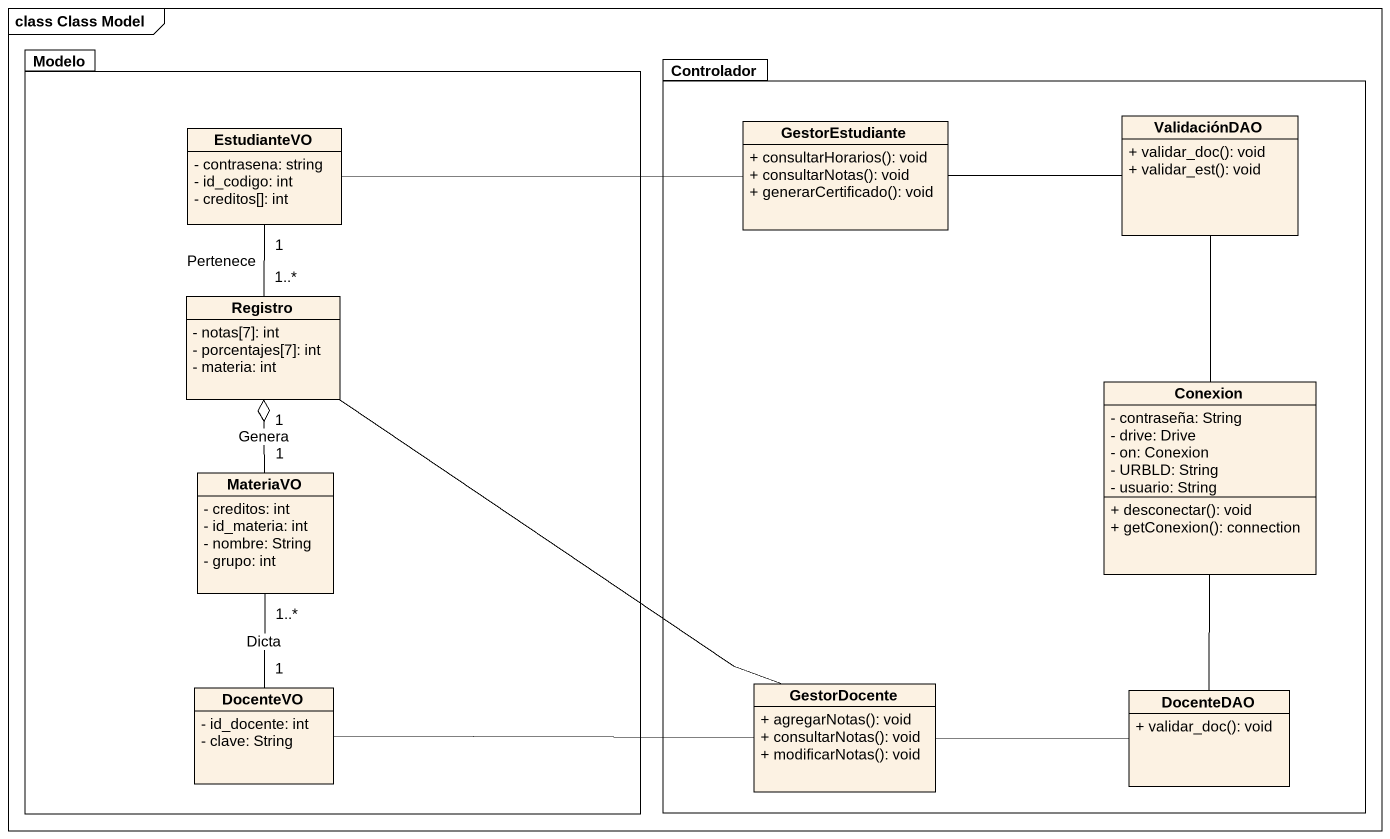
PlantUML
@startuml
mainframe class Class Model
hide circle
hide empty members
skinparam classAttributeIconSize 0
package Modelo {
  class EstudianteVO {
    - contrasena: string
    - id_codigo: int
    - creditos[]: int
  }
  class Registro {
    - notas[7]: int
    - porcentajes[7]: int
    - materia: int
  }
  class MateriaVO {
    - creditos: int
    - id_materia: int
    - nombre: String
    - grupo: int
  }
  class DocenteVO {
    - id_docente: int
    - clave: String
  }
}
package Controlador {
  class ValidaciónDAO {
    + validar_doc(): void
    + validar_est(): void
  }
  class GestorEstudiante {
    + consultarHorarios(): void
    + consultarNotas(): void
    + generarCertificado(): void
  }
  class Conexion {
    - contraseña: String
    - drive: Drive
    - on: Conexion
    - URBLD: String
    - usuario: String
    + desconectar(): void
    + getConexion(): connection
  }
  class GestorDocente {
    + agregarNotas(): void
    + consultarNotas(): void
    + modificarNotas(): void
  }
  class DocenteDAO {
    + validar_doc(): void
  }
}
ValidaciónDAO -left- GestorEstudiante
ValidaciónDAO -- Conexion
EstudianteVO -right- GestorEstudiante
EstudianteVO "1" -- "1..*" Registro : Pertenece
Registro -- GestorDocente
MateriaVO "1" -up-o "1" Registro : Genera
MateriaVO "1..*" -- "1" DocenteVO : Dicta
GestorDocente -left- DocenteVO
GestorDocente -right- DocenteDAO
DocenteDAO -up- Conexion
@enduml
